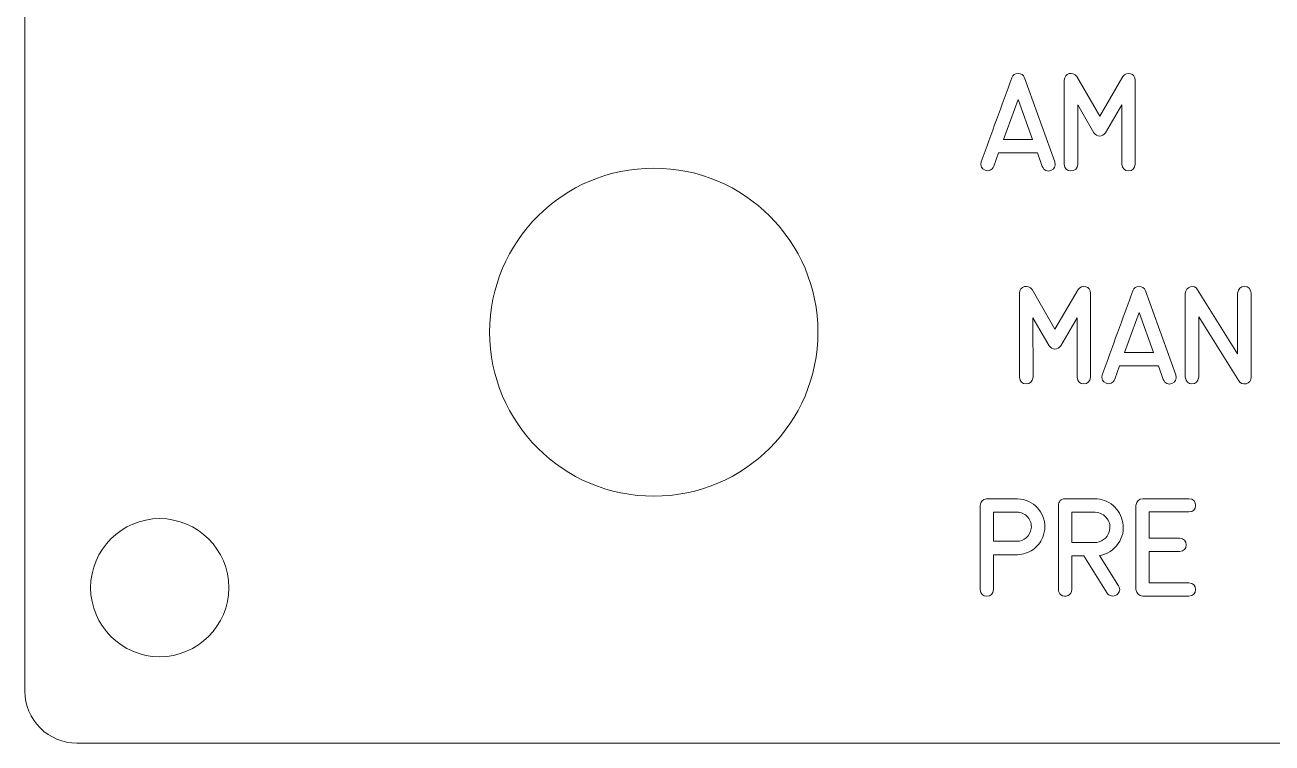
# Model space of a CAD drawing. Header units: millimetres. Extents: x -74 to 72, y -92 to 107.
# Drawn here: x -62.83 to -26.74, y 51.52 to 72.32 of the extents above; entities that cross this region are included whole.
import ezdxf

# ---------------------------------------------------------------- set-up
doc = ezdxf.new("R2010")
doc.units = ezdxf.units.MM
doc.header["$MEASUREMENT"] = 0
doc.layers.add('Cut', color=7, linetype='Continuous')
doc.layers.add('Engrave', color=7, linetype='Continuous')

msp = doc.modelspace()

# ---------------------------------------------------------------- linework, layer by layer
at = {"layer": 'Cut', "color": 250, "lineweight": 9}
for centre, major_axis, ratio in [((-44.6301, 63.4189), (4.7501, 0), 0.9999789), ((-58.9302, 56.0189), (0, 2), 1)]:
    msp.add_ellipse(centre, major_axis=major_axis, ratio=ratio, dxfattribs=at)
msp.add_open_spline([(61.6948, 105.5689), (61.6946, 105.967), (61.5362, 106.3487), (61.2545, 106.63), (61.2545, 106.63), (60.9729, 106.9113), (60.5929, 107.0692), (60.1948, 107.0689), (60.1948, 107.0689), (60.1948, 107.0689), (-61.3302, 107.0689), (-61.3302, 107.0689), (-61.3302, 107.0689), (-61.7283, 107.0687), (-62.1099, 106.9103), (-62.3912, 106.6286), (-62.3912, 106.6286), (-62.6725, 106.347), (-62.8304, 105.967), (-62.8302, 105.5689), (-62.8302, 105.5689), (-62.8302, 105.5689), (-62.8302, 53.0189), (-62.8302, 53.0189), (-62.8302, 53.0189), (-62.8299, 52.6208), (-62.6716, 52.2392), (-62.3899, 51.9579), (-62.3899, 51.9579), (-62.1082, 51.6766), (-61.7283, 51.5187), (-61.3302, 51.5189), (-61.3302, 51.5189), (-61.3302, 51.5189), (60.1948, 51.5189), (60.1948, 51.5189), (60.1948, 51.5189), (60.5929, 51.5192), (60.9746, 51.6775), (61.2559, 51.9592), (61.2559, 51.9592), (61.5372, 52.2409), (61.6951, 52.6208), (61.6948, 53.0189), (61.6948, 53.0189), (61.6948, 53.0189), (61.6948, 105.5689), (61.6948, 105.5689)], degree=3, knots=[0, 0, 0, 0, 0.0769231, 0.0769231, 0.0769231, 0.0769231, 0.1538462, 0.1538462, 0.1538462, 0.1538462, 0.2307692, 0.2307692, 0.2307692, 0.2307692, 0.3076923, 0.3076923, 0.3076923, 0.3076923, 0.3846154, 0.3846154, 0.3846154, 0.3846154, 0.4615385, 0.4615385, 0.4615385, 0.4615385, 0.5384615, 0.5384615, 0.5384615, 0.5384615, 0.6153846, 0.6153846, 0.6153846, 0.6153846, 0.6923077, 0.6923077, 0.6923077, 0.6923077, 0.7692308, 0.7692308, 0.7692308, 0.7692308, 0.8461538, 0.8461538, 0.8461538, 0.8461538, 1, 1, 1, 1], dxfattribs=at)
at = {"layer": 'Engrave', "color": 240, "lineweight": 9}
for points, knots in [([(-35.1505, 68.3559), (-35.0038, 68.7613), (-34.8565, 69.1663), (-34.7093, 69.5708), (-34.7093, 69.5708), (-34.5616, 69.9753), (-34.4139, 70.3803), (-34.2662, 70.7853), (-34.2662, 70.7853), (-34.2357, 70.869), (-34.1755, 70.9114), (-34.0856, 70.9123), (-34.0856, 70.9123), (-33.9953, 70.9132), (-33.9346, 70.8709), (-33.9036, 70.7853), (-33.9036, 70.7853), (-33.9036, 70.7853), (-33.0202, 68.3493), (-33.0202, 68.3493), (-33.0202, 68.3493), (-32.993, 68.2195), (-33.0325, 68.1362), (-33.1388, 68.0986), (-33.1388, 68.0986), (-33.2455, 68.0605), (-33.3274, 68.0995), (-33.3857, 68.2143), (-33.3857, 68.2143), (-33.3857, 68.2143), (-33.5273, 68.6084), (-33.5273, 68.6084), (-33.5273, 68.6084), (-33.5273, 68.6084), (-34.6505, 68.6084), (-34.6505, 68.6084), (-34.6505, 68.6084), (-34.6505, 68.6084), (-34.7883, 68.2237), (-34.7883, 68.2237), (-34.7883, 68.2237), (-34.8471, 68.108), (-34.9309, 68.0703), (-35.039, 68.1103), (-35.039, 68.1103), (-35.1477, 68.1498), (-35.1849, 68.2322), (-35.1505, 68.3559)], [0, 0, 0, 0, 0.0769231, 0.0769231, 0.0769231, 0.0769231, 0.1538462, 0.1538462, 0.1538462, 0.1538462, 0.2307692, 0.2307692, 0.2307692, 0.2307692, 0.3076923, 0.3076923, 0.3076923, 0.3076923, 0.3846154, 0.3846154, 0.3846154, 0.3846154, 0.4615385, 0.4615385, 0.4615385, 0.4615385, 0.5384615, 0.5384615, 0.5384615, 0.5384615, 0.6153846, 0.6153846, 0.6153846, 0.6153846, 0.6923077, 0.6923077, 0.6923077, 0.6923077, 0.7692308, 0.7692308, 0.7692308, 0.7692308, 0.8461538, 0.8461538, 0.8461538, 0.8461538, 1, 1, 1, 1]), ([(-30.6942, 68.283), (-30.7145, 68.1545), (-30.7794, 68.0901), (-30.889, 68.0906), (-30.889, 68.0906), (-30.999, 68.091), (-31.0635, 68.1555), (-31.0828, 68.283), (-31.0828, 68.283), (-31.0828, 68.283), (-31.0828, 70.004), (-31.0828, 70.004), (-31.0828, 70.004), (-31.0828, 70.004), (-31.5555, 69.1955), (-31.5555, 69.1955), (-31.5555, 69.1955), (-31.6058, 69.1348), (-31.6623, 69.1028), (-31.7243, 69.1), (-31.7243, 69.1), (-31.7864, 69.0976), (-31.8415, 69.1291), (-31.8904, 69.1955), (-31.8904, 69.1955), (-31.8904, 69.1955), (-32.3603, 70.0003), (-32.3603, 70.0003), (-32.3603, 70.0003), (-32.3603, 70.0003), (-32.3589, 68.283), (-32.3589, 68.283), (-32.3589, 68.283), (-32.3734, 68.1555), (-32.4398, 68.0915), (-32.5578, 68.092), (-32.5578, 68.092), (-32.6759, 68.0925), (-32.7394, 68.1564), (-32.7488, 68.283), (-32.7488, 68.283), (-32.7488, 68.283), (-32.7488, 70.7166), (-32.7488, 70.7166), (-32.7488, 70.7166), (-32.7413, 70.8225), (-32.6952, 70.8855), (-32.6096, 70.9062), (-32.6096, 70.9062), (-32.524, 70.9269), (-32.4496, 70.8977), (-32.3861, 70.8187), (-32.3861, 70.8187), (-32.3861, 70.8187), (-31.7234, 69.679), (-31.7234, 69.679), (-31.7234, 69.679), (-31.7234, 69.679), (-31.0536, 70.8187), (-31.0536, 70.8187), (-31.0536, 70.8187), (-30.9906, 70.8977), (-30.9167, 70.9264), (-30.8325, 70.9052), (-30.8325, 70.9052), (-30.7488, 70.8841), (-30.7022, 70.8215), (-30.6942, 70.7166), (-30.6942, 70.7166), (-30.6942, 70.7166), (-30.6942, 68.283), (-30.6942, 68.283)], [0, 0, 0, 0, 0.0526316, 0.0526316, 0.0526316, 0.0526316, 0.1052632, 0.1052632, 0.1052632, 0.1052632, 0.1578947, 0.1578947, 0.1578947, 0.1578947, 0.2105263, 0.2105263, 0.2105263, 0.2105263, 0.2631579, 0.2631579, 0.2631579, 0.2631579, 0.3157895, 0.3157895, 0.3157895, 0.3157895, 0.3684211, 0.3684211, 0.3684211, 0.3684211, 0.4210526, 0.4210526, 0.4210526, 0.4210526, 0.4736842, 0.4736842, 0.4736842, 0.4736842, 0.5263158, 0.5263158, 0.5263158, 0.5263158, 0.5789474, 0.5789474, 0.5789474, 0.5789474, 0.6315789, 0.6315789, 0.6315789, 0.6315789, 0.6842105, 0.6842105, 0.6842105, 0.6842105, 0.7368421, 0.7368421, 0.7368421, 0.7368421, 0.7894737, 0.7894737, 0.7894737, 0.7894737, 0.8421053, 0.8421053, 0.8421053, 0.8421053, 0.8947368, 0.8947368, 0.8947368, 0.8947368, 1, 1, 1, 1]), ([(-33.6679, 68.9956), (-33.6679, 68.9956), (-34.087, 70.1531), (-34.087, 70.1531), (-34.087, 70.1531), (-34.087, 70.1531), (-34.5085, 68.9956), (-34.5085, 68.9956), (-34.5085, 68.9956), (-34.5085, 68.9956), (-33.6679, 68.9956), (-33.6679, 68.9956)], [0, 0, 0, 0, 0.25, 0.25, 0.25, 0.25, 0.5, 0.5, 0.5, 0.5, 1, 1, 1, 1]), ([(-34.087, 70.1531), (-34.087, 70.1531), (-33.6679, 68.9956), (-33.6679, 68.9956), (-33.6679, 68.9956), (-33.6679, 68.9956), (-34.087, 70.1531), (-34.087, 70.1531)], [0, 0, 0, 0, 0.3333333, 0.3333333, 0.3333333, 0.3333333, 1, 1, 1, 1]), ([(-31.9896, 62.1143), (-32.0099, 61.9858), (-32.0748, 61.9214), (-32.1844, 61.9219), (-32.1844, 61.9219), (-32.2944, 61.9223), (-32.3589, 61.9868), (-32.3782, 62.1143), (-32.3782, 62.1143), (-32.3782, 62.1143), (-32.3782, 63.8353), (-32.3782, 63.8353), (-32.3782, 63.8353), (-32.3782, 63.8353), (-32.8509, 63.0268), (-32.8509, 63.0268), (-32.8509, 63.0268), (-32.9012, 62.9661), (-32.9577, 62.9341), (-33.0197, 62.9313), (-33.0197, 62.9313), (-33.0818, 62.9289), (-33.1369, 62.9604), (-33.1858, 63.0268), (-33.1858, 63.0268), (-33.1858, 63.0268), (-33.6557, 63.8316), (-33.6557, 63.8316), (-33.6557, 63.8316), (-33.6557, 63.8316), (-33.6543, 62.1143), (-33.6543, 62.1143), (-33.6543, 62.1143), (-33.6688, 61.9868), (-33.7352, 61.9228), (-33.8532, 61.9233), (-33.8532, 61.9233), (-33.9713, 61.9238), (-34.0348, 61.9877), (-34.0442, 62.1143), (-34.0442, 62.1143), (-34.0442, 62.1143), (-34.0442, 64.5479), (-34.0442, 64.5479), (-34.0442, 64.5479), (-34.0367, 64.6538), (-33.9906, 64.7168), (-33.905, 64.7375), (-33.905, 64.7375), (-33.8194, 64.7582), (-33.745, 64.729), (-33.6815, 64.65), (-33.6815, 64.65), (-33.6815, 64.65), (-33.0188, 63.5103), (-33.0188, 63.5103), (-33.0188, 63.5103), (-33.0188, 63.5103), (-32.349, 64.65), (-32.349, 64.65), (-32.349, 64.65), (-32.286, 64.729), (-32.2121, 64.7577), (-32.1279, 64.7365), (-32.1279, 64.7365), (-32.0442, 64.7154), (-31.9976, 64.6528), (-31.9896, 64.5479), (-31.9896, 64.5479), (-31.9896, 64.5479), (-31.9896, 62.1143), (-31.9896, 62.1143)], [0, 0, 0, 0, 0.0526316, 0.0526316, 0.0526316, 0.0526316, 0.1052632, 0.1052632, 0.1052632, 0.1052632, 0.1578947, 0.1578947, 0.1578947, 0.1578947, 0.2105263, 0.2105263, 0.2105263, 0.2105263, 0.2631579, 0.2631579, 0.2631579, 0.2631579, 0.3157895, 0.3157895, 0.3157895, 0.3157895, 0.3684211, 0.3684211, 0.3684211, 0.3684211, 0.4210526, 0.4210526, 0.4210526, 0.4210526, 0.4736842, 0.4736842, 0.4736842, 0.4736842, 0.5263158, 0.5263158, 0.5263158, 0.5263158, 0.5789474, 0.5789474, 0.5789474, 0.5789474, 0.6315789, 0.6315789, 0.6315789, 0.6315789, 0.6842105, 0.6842105, 0.6842105, 0.6842105, 0.7368421, 0.7368421, 0.7368421, 0.7368421, 0.7894737, 0.7894737, 0.7894737, 0.7894737, 0.8421053, 0.8421053, 0.8421053, 0.8421053, 0.8947368, 0.8947368, 0.8947368, 0.8947368, 1, 1, 1, 1]), ([(-31.6491, 62.1872), (-31.5024, 62.5926), (-31.3551, 62.9976), (-31.2079, 63.4021), (-31.2079, 63.4021), (-31.0602, 63.8066), (-30.9125, 64.2116), (-30.7648, 64.6166), (-30.7648, 64.6166), (-30.7343, 64.7003), (-30.6741, 64.7427), (-30.5842, 64.7436), (-30.5842, 64.7436), (-30.4939, 64.7445), (-30.4332, 64.7022), (-30.4022, 64.6166), (-30.4022, 64.6166), (-30.4022, 64.6166), (-29.5188, 62.1806), (-29.5188, 62.1806), (-29.5188, 62.1806), (-29.4916, 62.0508), (-29.5311, 61.9675), (-29.6374, 61.9299), (-29.6374, 61.9299), (-29.7441, 61.8918), (-29.826, 61.9308), (-29.8843, 62.0456), (-29.8843, 62.0456), (-29.8843, 62.0456), (-30.0259, 62.4397), (-30.0259, 62.4397), (-30.0259, 62.4397), (-30.0259, 62.4397), (-31.1491, 62.4397), (-31.1491, 62.4397), (-31.1491, 62.4397), (-31.1491, 62.4397), (-31.2869, 62.055), (-31.2869, 62.055), (-31.2869, 62.055), (-31.3457, 61.9393), (-31.4295, 61.9016), (-31.5376, 61.9416), (-31.5376, 61.9416), (-31.6463, 61.9811), (-31.6835, 62.0635), (-31.6491, 62.1872)], [0, 0, 0, 0, 0.0769231, 0.0769231, 0.0769231, 0.0769231, 0.1538462, 0.1538462, 0.1538462, 0.1538462, 0.2307692, 0.2307692, 0.2307692, 0.2307692, 0.3076923, 0.3076923, 0.3076923, 0.3076923, 0.3846154, 0.3846154, 0.3846154, 0.3846154, 0.4615385, 0.4615385, 0.4615385, 0.4615385, 0.5384615, 0.5384615, 0.5384615, 0.5384615, 0.6153846, 0.6153846, 0.6153846, 0.6153846, 0.6923077, 0.6923077, 0.6923077, 0.6923077, 0.7692308, 0.7692308, 0.7692308, 0.7692308, 0.8461538, 0.8461538, 0.8461538, 0.8461538, 1, 1, 1, 1]), ([(-27.3443, 62.1114), (-27.3443, 62.015), (-27.3909, 61.9539), (-27.484, 61.9275), (-27.484, 61.9275), (-27.5776, 61.9016), (-27.6496, 61.9289), (-27.7013, 62.0098), (-27.7013, 62.0098), (-27.7013, 62.0098), (-28.8589, 63.8659), (-28.8589, 63.8659), (-28.8589, 63.8659), (-28.8589, 63.8659), (-28.8589, 62.1114), (-28.8589, 62.1114), (-28.8589, 62.1114), (-28.8791, 61.983), (-28.944, 61.9186), (-29.0536, 61.9186), (-29.0536, 61.9186), (-29.1637, 61.9186), (-29.2281, 61.983), (-29.2474, 62.1114), (-29.2474, 62.1114), (-29.2474, 62.1114), (-29.2474, 64.5451), (-29.2474, 64.5451), (-29.2474, 64.5451), (-29.2338, 64.6406), (-29.1848, 64.7036), (-29.1006, 64.7342), (-29.1006, 64.7342), (-29.0164, 64.7643), (-28.9464, 64.7356), (-28.8904, 64.6486), (-28.8904, 64.6486), (-28.8904, 64.6486), (-27.7328, 62.7897), (-27.7328, 62.7897), (-27.7328, 62.7897), (-27.7328, 62.7897), (-27.7328, 64.5451), (-27.7328, 64.5451), (-27.7328, 64.5451), (-27.7154, 64.6763), (-27.6486, 64.7417), (-27.5324, 64.7403), (-27.5324, 64.7403), (-27.4163, 64.7389), (-27.3537, 64.674), (-27.3443, 64.5451), (-27.3443, 64.5451), (-27.3443, 64.5451), (-27.3443, 62.1114), (-27.3443, 62.1114)], [0, 0, 0, 0, 0.0666667, 0.0666667, 0.0666667, 0.0666667, 0.1333333, 0.1333333, 0.1333333, 0.1333333, 0.2, 0.2, 0.2, 0.2, 0.2666667, 0.2666667, 0.2666667, 0.2666667, 0.3333333, 0.3333333, 0.3333333, 0.3333333, 0.4, 0.4, 0.4, 0.4, 0.4666667, 0.4666667, 0.4666667, 0.4666667, 0.5333333, 0.5333333, 0.5333333, 0.5333333, 0.6, 0.6, 0.6, 0.6, 0.6666667, 0.6666667, 0.6666667, 0.6666667, 0.7333333, 0.7333333, 0.7333333, 0.7333333, 0.8, 0.8, 0.8, 0.8, 0.8666667, 0.8666667, 0.8666667, 0.8666667, 1, 1, 1, 1]), ([(-30.1665, 62.8269), (-30.1665, 62.8269), (-30.5856, 63.9844), (-30.5856, 63.9844), (-30.5856, 63.9844), (-30.5856, 63.9844), (-31.0071, 62.8269), (-31.0071, 62.8269), (-31.0071, 62.8269), (-31.0071, 62.8269), (-30.1665, 62.8269), (-30.1665, 62.8269)], [0, 0, 0, 0, 0.25, 0.25, 0.25, 0.25, 0.5, 0.5, 0.5, 0.5, 1, 1, 1, 1]), ([(-30.5856, 63.9844), (-30.5856, 63.9844), (-30.1665, 62.8269), (-30.1665, 62.8269), (-30.1665, 62.8269), (-30.1665, 62.8269), (-30.5856, 63.9844), (-30.5856, 63.9844)], [0, 0, 0, 0, 0.3333333, 0.3333333, 0.3333333, 0.3333333, 1, 1, 1, 1]), ([(-34.1252, 58.5956), (-34.1252, 58.5956), (-34.0988, 58.5956), (-34.0988, 58.5956), (-34.0988, 58.5956), (-33.9812, 58.5871), (-33.873, 58.5608), (-33.7738, 58.5156), (-33.7738, 58.5156), (-33.5838, 58.4267), (-33.4492, 58.28), (-33.3702, 58.0758), (-33.3702, 58.0758), (-33.2912, 57.8722), (-33.2921, 57.6732), (-33.3726, 57.4794), (-33.3726, 57.4794), (-33.438, 57.3261), (-33.5344, 57.2057), (-33.6623, 57.1191), (-33.6623, 57.1191), (-33.7898, 57.0321), (-33.9356, 56.9837), (-34.0988, 56.9738), (-34.0988, 56.9738), (-34.0988, 56.9738), (-34.1252, 56.9724), (-34.1252, 56.9724), (-34.1252, 56.9724), (-34.1252, 56.9724), (-34.795, 56.9724), (-34.795, 56.9724), (-34.795, 56.9724), (-34.795, 56.9724), (-34.795, 55.9677), (-34.795, 55.9677), (-34.795, 55.9677), (-34.8114, 55.8383), (-34.8768, 55.7734), (-34.9906, 55.7734), (-34.9906, 55.7734), (-35.1045, 55.7734), (-35.1694, 55.8383), (-35.1849, 55.9677), (-35.1849, 55.9677), (-35.1849, 55.9677), (-35.1849, 58.4027), (-35.1849, 58.4027), (-35.1849, 58.4027), (-35.1713, 58.5166), (-35.1106, 58.581), (-35.0029, 58.5956), (-35.0029, 58.5956), (-35.0029, 58.5956), (-34.9906, 58.5956), (-34.9906, 58.5956), (-34.9906, 58.5956), (-34.9906, 58.5956), (-34.1252, 58.5956), (-34.1252, 58.5956)], [0, 0, 0, 0, 0.0625, 0.0625, 0.0625, 0.0625, 0.125, 0.125, 0.125, 0.125, 0.1875, 0.1875, 0.1875, 0.1875, 0.25, 0.25, 0.25, 0.25, 0.3125, 0.3125, 0.3125, 0.3125, 0.375, 0.375, 0.375, 0.375, 0.4375, 0.4375, 0.4375, 0.4375, 0.5, 0.5, 0.5, 0.5, 0.5625, 0.5625, 0.5625, 0.5625, 0.625, 0.625, 0.625, 0.625, 0.6875, 0.6875, 0.6875, 0.6875, 0.75, 0.75, 0.75, 0.75, 0.8125, 0.8125, 0.8125, 0.8125, 0.875, 0.875, 0.875, 0.875, 1, 1, 1, 1]), ([(-31.1806, 56.0726), (-31.1218, 55.9686), (-31.1383, 55.8816), (-31.23, 55.8106), (-31.23, 55.8106), (-31.2742, 55.7795), (-31.325, 55.7687), (-31.3824, 55.779), (-31.3824, 55.779), (-31.4398, 55.7889), (-31.4817, 55.8176), (-31.5085, 55.8642), (-31.5085, 55.8642), (-31.5085, 55.8642), (-32.1877, 56.938), (-32.1877, 56.938), (-32.1877, 56.938), (-32.1877, 56.938), (-32.5325, 56.938), (-32.5325, 56.938), (-32.5325, 56.938), (-32.5325, 56.938), (-32.5325, 55.9677), (-32.5325, 55.9677), (-32.5325, 55.9677), (-32.5325, 55.8877), (-32.5687, 55.8303), (-32.6411, 55.7946), (-32.6411, 55.7946), (-32.714, 55.7593), (-32.7818, 55.7659), (-32.8453, 55.8148), (-32.8453, 55.8148), (-32.8956, 55.8524), (-32.921, 55.9032), (-32.921, 55.9677), (-32.921, 55.9677), (-32.921, 55.9677), (-32.921, 58.4027), (-32.921, 58.4027), (-32.921, 58.4027), (-32.921, 58.4559), (-32.9022, 58.5015), (-32.865, 58.5392), (-32.865, 58.5392), (-32.8279, 58.5768), (-32.7822, 58.5956), (-32.7281, 58.5956), (-32.7281, 58.5956), (-32.7281, 58.5956), (-31.8726, 58.5956), (-31.8726, 58.5956), (-31.8726, 58.5956), (-31.6665, 58.5956), (-31.4878, 58.5302), (-31.3363, 58.3995), (-31.3363, 58.3995), (-31.1849, 58.2682), (-31.0903, 58.1022), (-31.0536, 57.9009), (-31.0536, 57.9009), (-31.0151, 57.685), (-31.0607, 57.4832), (-31.191, 57.2955), (-31.191, 57.2955), (-31.3208, 57.1074), (-31.4934, 56.9935), (-31.7084, 56.9531), (-31.7084, 56.9531), (-31.7084, 56.9531), (-31.7347, 56.9488), (-31.7347, 56.9488), (-31.7347, 56.9488), (-31.7347, 56.9488), (-31.1806, 56.0726), (-31.1806, 56.0726)], [0, 0, 0, 0, 0.05, 0.05, 0.05, 0.05, 0.1, 0.1, 0.1, 0.1, 0.15, 0.15, 0.15, 0.15, 0.2, 0.2, 0.2, 0.2, 0.25, 0.25, 0.25, 0.25, 0.3, 0.3, 0.3, 0.3, 0.35, 0.35, 0.35, 0.35, 0.4, 0.4, 0.4, 0.4, 0.45, 0.45, 0.45, 0.45, 0.5, 0.5, 0.5, 0.5, 0.55, 0.55, 0.55, 0.55, 0.6, 0.6, 0.6, 0.6, 0.65, 0.65, 0.65, 0.65, 0.7, 0.7, 0.7, 0.7, 0.75, 0.75, 0.75, 0.75, 0.8, 0.8, 0.8, 0.8, 0.85, 0.85, 0.85, 0.85, 0.9, 0.9, 0.9, 0.9, 1, 1, 1, 1]), ([(-29.1454, 58.2113), (-29.1454, 58.2113), (-30.2879, 58.2113), (-30.2879, 58.2113), (-30.2879, 58.2113), (-30.2879, 58.2113), (-30.2879, 57.4573), (-30.2879, 57.4573), (-30.2879, 57.4573), (-30.2879, 57.4573), (-29.4168, 57.4573), (-29.4168, 57.4573), (-29.4168, 57.4573), (-29.2865, 57.438), (-29.2216, 57.3726), (-29.222, 57.2612), (-29.222, 57.2612), (-29.2225, 57.1492), (-29.2874, 57.0843), (-29.4168, 57.066), (-29.4168, 57.066), (-29.4168, 57.066), (-30.2879, 57.066), (-30.2879, 57.066), (-30.2879, 57.066), (-30.2879, 57.066), (-30.2879, 56.1605), (-30.2879, 56.1605), (-30.2879, 56.1605), (-30.2879, 56.1605), (-29.1454, 56.1605), (-29.1454, 56.1605), (-29.1454, 56.1605), (-29.016, 56.1412), (-28.9511, 56.0768), (-28.9511, 55.9663), (-28.9511, 55.9663), (-28.9511, 55.8562), (-29.016, 55.7917), (-29.1454, 55.7734), (-29.1454, 55.7734), (-29.1454, 55.7734), (-30.4793, 55.7734), (-30.4793, 55.7734), (-30.4793, 55.7734), (-30.5941, 55.788), (-30.6595, 55.8534), (-30.675, 55.9691), (-30.675, 55.9691), (-30.675, 55.9691), (-30.675, 58.4027), (-30.675, 58.4027), (-30.675, 58.4027), (-30.6576, 58.5241), (-30.5922, 58.5881), (-30.4793, 58.5956), (-30.4793, 58.5956), (-30.4793, 58.5956), (-29.1454, 58.5956), (-29.1454, 58.5956), (-29.1454, 58.5956), (-29.016, 58.5857), (-28.9511, 58.5208), (-28.9516, 58.4018), (-28.9516, 58.4018), (-28.952, 58.2828), (-29.017, 58.2193), (-29.1454, 58.2113)], [0, 0, 0, 0, 0.0555556, 0.0555556, 0.0555556, 0.0555556, 0.1111111, 0.1111111, 0.1111111, 0.1111111, 0.1666667, 0.1666667, 0.1666667, 0.1666667, 0.2222222, 0.2222222, 0.2222222, 0.2222222, 0.2777778, 0.2777778, 0.2777778, 0.2777778, 0.3333333, 0.3333333, 0.3333333, 0.3333333, 0.3888889, 0.3888889, 0.3888889, 0.3888889, 0.4444444, 0.4444444, 0.4444444, 0.4444444, 0.5, 0.5, 0.5, 0.5, 0.5555556, 0.5555556, 0.5555556, 0.5555556, 0.6111111, 0.6111111, 0.6111111, 0.6111111, 0.6666667, 0.6666667, 0.6666667, 0.6666667, 0.7222222, 0.7222222, 0.7222222, 0.7222222, 0.7777778, 0.7777778, 0.7777778, 0.7777778, 0.8333333, 0.8333333, 0.8333333, 0.8333333, 0.8888889, 0.8888889, 0.8888889, 0.8888889, 1, 1, 1, 1]), ([(-34.1252, 58.2071), (-34.1252, 58.2071), (-34.795, 58.2071), (-34.795, 58.2071), (-34.795, 58.2071), (-34.795, 58.2071), (-34.795, 57.3623), (-34.795, 57.3623), (-34.795, 57.3623), (-34.795, 57.3623), (-34.1252, 57.3623), (-34.1252, 57.3623), (-34.1252, 57.3623), (-34.0203, 57.3623), (-33.9281, 57.3971), (-33.8476, 57.4672), (-33.8476, 57.4672), (-33.7672, 57.5368), (-33.7202, 57.6243), (-33.7061, 57.7287), (-33.7061, 57.7287), (-33.6896, 57.8557), (-33.7239, 57.9672), (-33.8081, 58.0631), (-33.8081, 58.0631), (-33.8928, 58.1591), (-33.9986, 58.2071), (-34.1252, 58.2071)], [0, 0, 0, 0, 0.125, 0.125, 0.125, 0.125, 0.25, 0.25, 0.25, 0.25, 0.375, 0.375, 0.375, 0.375, 0.5, 0.5, 0.5, 0.5, 0.625, 0.625, 0.625, 0.625, 0.75, 0.75, 0.75, 0.75, 1, 1, 1, 1]), ([(-31.8726, 57.3251), (-31.7785, 57.3251), (-31.6919, 57.3534), (-31.6124, 57.4107), (-31.6124, 57.4107), (-31.5329, 57.4677), (-31.4798, 57.542), (-31.452, 57.6337), (-31.452, 57.6337), (-31.4088, 57.7753), (-31.4285, 57.9032), (-31.5113, 58.0175), (-31.5113, 58.0175), (-31.5941, 58.1318), (-31.7079, 58.1948), (-31.8528, 58.2071), (-31.8528, 58.2071), (-31.8528, 58.2071), (-32.5325, 58.2071), (-32.5325, 58.2071), (-32.5325, 58.2071), (-32.5325, 58.2071), (-32.5325, 57.3251), (-32.5325, 57.3251), (-32.5325, 57.3251), (-32.5325, 57.3251), (-31.8726, 57.3251), (-31.8726, 57.3251)], [0, 0, 0, 0, 0.125, 0.125, 0.125, 0.125, 0.25, 0.25, 0.25, 0.25, 0.375, 0.375, 0.375, 0.375, 0.5, 0.5, 0.5, 0.5, 0.625, 0.625, 0.625, 0.625, 0.75, 0.75, 0.75, 0.75, 1, 1, 1, 1])]:
    msp.add_open_spline(points, degree=3, knots=knots, dxfattribs=at)

doc.saveas('drawing.dxf')
